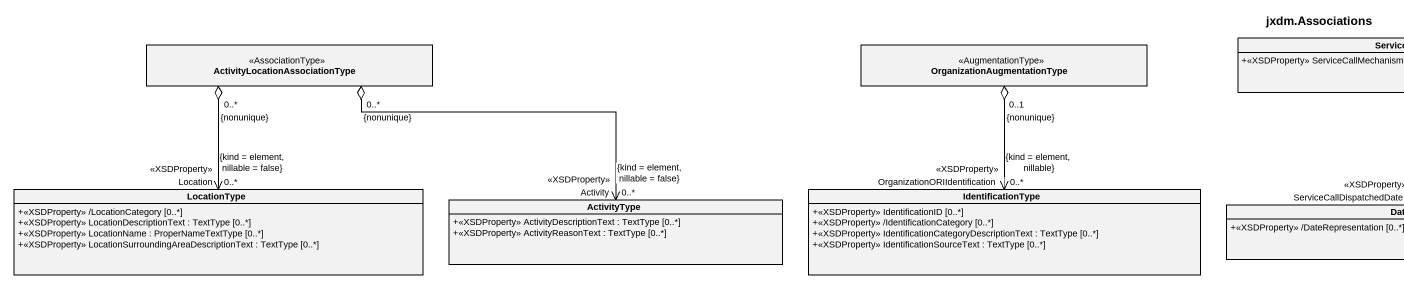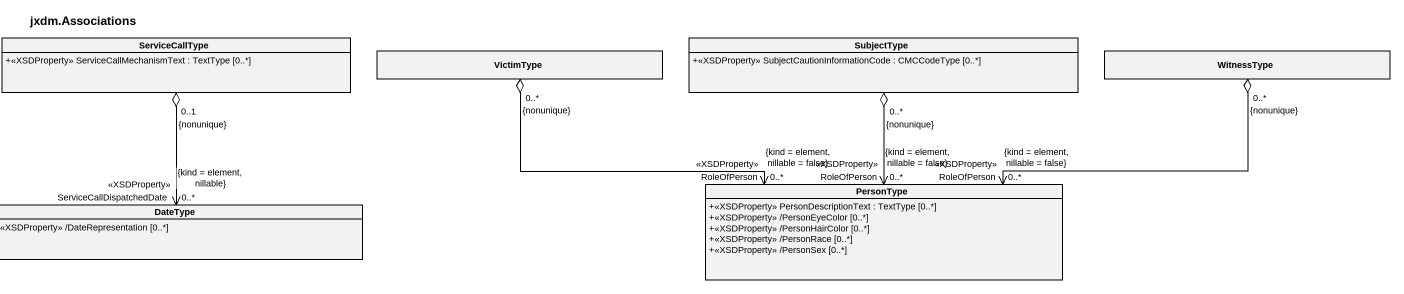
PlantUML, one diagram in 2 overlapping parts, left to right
@startuml
title jxdm.Associations
hide circle
hide empty members
skinparam classAttributeIconSize 0
class "ActivityLocationAssociationType" as ActivityLocationAssociationT <<AssociationType>>
class OrganizationAugmentationType <<AugmentationType>>
class ServiceCallType {
  +<<XSDProperty>> ServiceCallMechanismText : TextType [0..*]
}
class SubjectType {
  +<<XSDProperty>> SubjectCautionInformationCode : CMCCodeType [0..*]
}
class VictimType
class WitnessType
class LocationType {
  +<<XSDProperty>> /LocationCategory [0..*]
  +<<XSDProperty>> LocationDescriptionText : TextType [0..*]
  +<<XSDProperty>> LocationName : ProperNameTextType [0..*]
  +<<XSDProperty>> LocationSurroundingAreaDescriptionText : TextType [0..*]
}
class ActivityType {
  +<<XSDProperty>> ActivityDescriptionText : TextType [0..*]
  +<<XSDProperty>> ActivityReasonText : TextType [0..*]
}
class IdentificationType {
  +<<XSDProperty>> IdentificationID [0..*]
  +<<XSDProperty>> /IdentificationCategory [0..*]
  +<<XSDProperty>> IdentificationCategoryDescriptionText : TextType [0..*]
  +<<XSDProperty>> IdentificationSourceText : TextType [0..*]
}
class PersonType {
  +<<XSDProperty>> PersonDescriptionText : TextType [0..*]
  +<<XSDProperty>> /PersonEyeColor [0..*]
  +<<XSDProperty>> /PersonHairColor [0..*]
  +<<XSDProperty>> /PersonRace [0..*]
  +<<XSDProperty>> /PersonSex [0..*]
}
class DateType {
  +<<XSDProperty>> /DateRepresentation [0..*]
}
ActivityLocationAssociationT "0..*\n{nonunique}" o--> "Location\n<<XSDProperty>>\n0..*\n{kind = element, nillable = false}" LocationType
ActivityLocationAssociationT "0..*\n{nonunique}" o-right-> "Activity\n<<XSDProperty>>\n0..*\n{kind = element, nillable = false}" ActivityType
OrganizationAugmentationType "0..1\n{nonunique}" o--> "OrganizationORIIdentification\n<<XSDProperty>>\n0..*\n{kind = element, nillable}" IdentificationType
ServiceCallType "0..1\n{nonunique}" o--> "ServiceCallDispatchedDate\n<<XSDProperty>>\n0..*\n{kind = element, nillable}" DateType
SubjectType "0..*\n{nonunique}" o--> "RoleOfPerson\n<<XSDProperty>>\n0..*\n{kind = element, nillable = false}" PersonType
VictimType "0..*\n{nonunique}" o-right-> "RoleOfPerson\n<<XSDProperty>>\n0..*\n{kind = element, nillable = false}" PersonType
WitnessType "0..*\n{nonunique}" o-left-> "RoleOfPerson\n<<XSDProperty>>\n0..*\n{kind = element, nillable = false}" PersonType
@enduml
